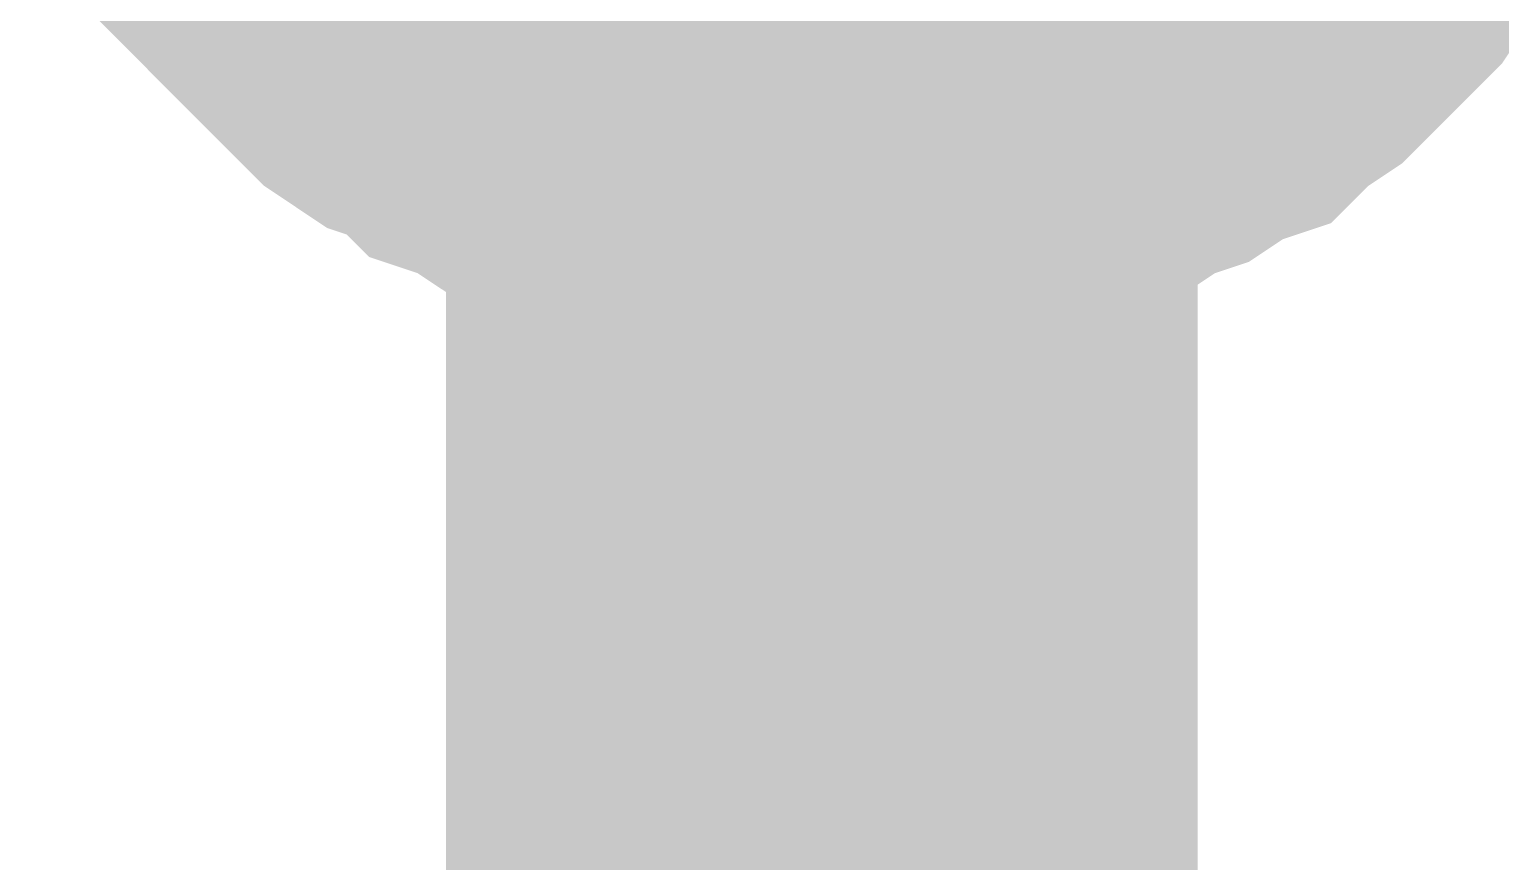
# Model space of a CAD drawing. Header units: inches. Extents: x 0 to 841, y 0 to 594.
# Drawn here: x 219.229 to 220.696, y 363.588 to 364.417 of the extents above; entities that cross this region are included whole.
import ezdxf

# ---------------------------------------------------------------- set-up
doc = ezdxf.new("R2010")
doc.units = ezdxf.units.IN
doc.layers.add('Sheet', color=255, linetype='Continuous')

msp = doc.modelspace()

# ---------------------------------------------------------------- linework, layer by layer
at = {"layer": 'Sheet'}
for points in [[(220.0191, 362.4909, 0.7493, 0.7493, 0), (220.0191, 364.9951, 0.7493, 0.7493, 0)], [(220.0191, 364.4898, 0.2997, 0.2997, 0), (219.9967, 364.4898, 0.2997, 0.2997, 0), (219.963, 364.4898, 0.2997, 0.2997, 0), (219.9405, 364.501, 0.2997, 0.2997, 0), (219.9181, 364.501, 0.2997, 0.2997, 0), (219.8956, 364.501, 0.2997, 0.2997, 0), (219.8732, 364.5123, 0.2997, 0.2997, 0), (219.8395, 364.5235, 0.2997, 0.2997, 0), (219.817, 364.5347, 0.2997, 0.2997, 0), (219.7946, 364.5347, 0.2997, 0.2997, 0), (219.7721, 364.5459, 0.2997, 0.2997, 0), (219.7609, 364.5572, 0.2997, 0.2997, 0), (219.7384, 364.5796, 0.2997, 0.2997, 0)], [(220.0191, 364.4898, 0.2997, 0.2997, 0), (219.9967, 364.4898, 0.2997, 0.2997, 0), (219.963, 364.4898, 0.2997, 0.2997, 0), (219.9405, 364.501, 0.2997, 0.2997, 0), (219.9181, 364.501, 0.2997, 0.2997, 0), (219.8956, 364.501, 0.2997, 0.2997, 0), (219.8732, 364.5123, 0.2997, 0.2997, 0), (219.8395, 364.5235, 0.2997, 0.2997, 0), (219.817, 364.5347, 0.2997, 0.2997, 0), (219.7946, 364.5347, 0.2997, 0.2997, 0), (219.7721, 364.5459, 0.2997, 0.2997, 0), (219.7609, 364.5572, 0.2997, 0.2997, 0), (219.7384, 364.5796, 0.2997, 0.2997, 0)], [(220.2999, 364.5796, 0.2997, 0.2997, 0), (220.2774, 364.5572, 0.2997, 0.2997, 0), (220.2662, 364.5459, 0.2997, 0.2997, 0), (220.2437, 364.5347, 0.2997, 0.2997, 0), (220.2213, 364.5347, 0.2997, 0.2997, 0), (220.1988, 364.5235, 0.2997, 0.2997, 0), (220.1651, 364.5123, 0.2997, 0.2997, 0), (220.1427, 364.501, 0.2997, 0.2997, 0), (220.1202, 364.501, 0.2997, 0.2997, 0), (220.0977, 364.501, 0.2997, 0.2997, 0), (220.0753, 364.4898, 0.2997, 0.2997, 0), (220.0416, 364.4898, 0.2997, 0.2997, 0), (220.0191, 364.4898, 0.2997, 0.2997, 0)], [(220.2999, 364.5796, 0.2997, 0.2997, 0), (220.2774, 364.5572, 0.2997, 0.2997, 0), (220.2662, 364.5459, 0.2997, 0.2997, 0), (220.2437, 364.5347, 0.2997, 0.2997, 0), (220.2213, 364.5347, 0.2997, 0.2997, 0), (220.1988, 364.5235, 0.2997, 0.2997, 0), (220.1651, 364.5123, 0.2997, 0.2997, 0), (220.1427, 364.501, 0.2997, 0.2997, 0), (220.1202, 364.501, 0.2997, 0.2997, 0), (220.0977, 364.501, 0.2997, 0.2997, 0), (220.0753, 364.4898, 0.2997, 0.2997, 0), (220.0416, 364.4898, 0.2997, 0.2997, 0), (220.0191, 364.4898, 0.2997, 0.2997, 0)], [(220.0191, 364.2315, 0.2997, 0.2997, 0), (219.9742, 364.2315, 0.2997, 0.2997, 0), (219.9405, 364.2315, 0.2997, 0.2997, 0), (219.9069, 364.2427, 0.2997, 0.2997, 0), (219.8619, 364.2427, 0.2997, 0.2997, 0), (219.8283, 364.254, 0.2997, 0.2997, 0), (219.7946, 364.2652, 0.2997, 0.2997, 0), (219.7497, 364.2764, 0.2997, 0.2997, 0), (219.716, 364.2877, 0.2997, 0.2997, 0), (219.6823, 364.3101, 0.2997, 0.2997, 0), (219.6486, 364.3213, 0.2997, 0.2997, 0), (219.6261, 364.3438, 0.2997, 0.2997, 0), (219.5924, 364.355, 0.2997, 0.2997, 0), (219.5588, 364.3775, 0.2997, 0.2997, 0), (219.5363, 364.4, 0.2997, 0.2997, 0), (219.5026, 364.4336, 0.2997, 0.2997, 0), (219.4802, 364.4561, 0.2997, 0.2997, 0), (219.4577, 364.4786, 0.2997, 0.2997, 0), (219.424, 364.5123, 0.2997, 0.2997, 0), (219.4016, 364.5347, 0.2997, 0.2997, 0), (219.3791, 364.5684, 0.2997, 0.2997, 0)], [(220.0191, 364.2315, 0.2997, 0.2997, 0), (219.9742, 364.2315, 0.2997, 0.2997, 0), (219.9405, 364.2315, 0.2997, 0.2997, 0), (219.9069, 364.2427, 0.2997, 0.2997, 0), (219.8619, 364.2427, 0.2997, 0.2997, 0), (219.8283, 364.254, 0.2997, 0.2997, 0), (219.7946, 364.2652, 0.2997, 0.2997, 0), (219.7497, 364.2764, 0.2997, 0.2997, 0), (219.716, 364.2877, 0.2997, 0.2997, 0), (219.6823, 364.3101, 0.2997, 0.2997, 0), (219.6486, 364.3213, 0.2997, 0.2997, 0), (219.6261, 364.3438, 0.2997, 0.2997, 0), (219.5924, 364.355, 0.2997, 0.2997, 0), (219.5588, 364.3775, 0.2997, 0.2997, 0), (219.5363, 364.4, 0.2997, 0.2997, 0), (219.5026, 364.4336, 0.2997, 0.2997, 0), (219.4802, 364.4561, 0.2997, 0.2997, 0), (219.4577, 364.4786, 0.2997, 0.2997, 0), (219.424, 364.5123, 0.2997, 0.2997, 0), (219.4016, 364.5347, 0.2997, 0.2997, 0), (219.3791, 364.5684, 0.2997, 0.2997, 0)], [(220.648, 364.5684, 0.2997, 0.2997, 0), (220.6255, 364.5347, 0.2997, 0.2997, 0), (220.603, 364.5123, 0.2997, 0.2997, 0), (220.5806, 364.4786, 0.2997, 0.2997, 0), (220.5581, 364.4561, 0.2997, 0.2997, 0), (220.5357, 364.4336, 0.2997, 0.2997, 0), (220.502, 364.4, 0.2997, 0.2997, 0), (220.4683, 364.3775, 0.2997, 0.2997, 0), (220.4458, 364.355, 0.2997, 0.2997, 0), (220.4122, 364.3438, 0.2997, 0.2997, 0), (220.3785, 364.3213, 0.2997, 0.2997, 0), (220.3448, 364.3101, 0.2997, 0.2997, 0), (220.3111, 364.2877, 0.2997, 0.2997, 0), (220.2774, 364.2764, 0.2997, 0.2997, 0), (220.2437, 364.2652, 0.2997, 0.2997, 0), (220.21, 364.254, 0.2997, 0.2997, 0), (220.1764, 364.2427, 0.2997, 0.2997, 0), (220.1314, 364.2427, 0.2997, 0.2997, 0), (220.0977, 364.2315, 0.2997, 0.2997, 0), (220.0528, 364.2315, 0.2997, 0.2997, 0), (220.0191, 364.2315, 0.2997, 0.2997, 0)], [(220.648, 364.5684, 0.2997, 0.2997, 0), (220.6255, 364.5347, 0.2997, 0.2997, 0), (220.603, 364.5123, 0.2997, 0.2997, 0), (220.5806, 364.4786, 0.2997, 0.2997, 0), (220.5581, 364.4561, 0.2997, 0.2997, 0), (220.5357, 364.4336, 0.2997, 0.2997, 0), (220.502, 364.4, 0.2997, 0.2997, 0), (220.4683, 364.3775, 0.2997, 0.2997, 0), (220.4458, 364.355, 0.2997, 0.2997, 0), (220.4122, 364.3438, 0.2997, 0.2997, 0), (220.3785, 364.3213, 0.2997, 0.2997, 0), (220.3448, 364.3101, 0.2997, 0.2997, 0), (220.3111, 364.2877, 0.2997, 0.2997, 0), (220.2774, 364.2764, 0.2997, 0.2997, 0), (220.2437, 364.2652, 0.2997, 0.2997, 0), (220.21, 364.254, 0.2997, 0.2997, 0), (220.1764, 364.2427, 0.2997, 0.2997, 0), (220.1314, 364.2427, 0.2997, 0.2997, 0), (220.0977, 364.2315, 0.2997, 0.2997, 0), (220.0528, 364.2315, 0.2997, 0.2997, 0), (220.0191, 364.2315, 0.2997, 0.2997, 0)], [(220.0191, 364.2315, 0.0991, 0.0991, 0), (219.9742, 364.2315, 0.0991, 0.0991, 0), (219.9405, 364.2315, 0.0991, 0.0991, 0), (219.9069, 364.2427, 0.0991, 0.0991, 0), (219.8619, 364.2427, 0.0991, 0.0991, 0), (219.8283, 364.254, 0.0991, 0.0991, 0), (219.7946, 364.2652, 0.0991, 0.0991, 0), (219.7497, 364.2764, 0.0991, 0.0991, 0), (219.716, 364.2877, 0.0991, 0.0991, 0), (219.6823, 364.3101, 0.0991, 0.0991, 0), (219.6486, 364.3213, 0.0991, 0.0991, 0), (219.6261, 364.3438, 0.0991, 0.0991, 0), (219.5924, 364.355, 0.0991, 0.0991, 0), (219.5588, 364.3775, 0.0991, 0.0991, 0), (219.5363, 364.4, 0.0991, 0.0991, 0), (219.5026, 364.4336, 0.0991, 0.0991, 0), (219.4802, 364.4561, 0.0991, 0.0991, 0), (219.4577, 364.4786, 0.0991, 0.0991, 0)], [(220.0191, 364.2315, 0.0991, 0.0991, 0), (219.9742, 364.2315, 0.0991, 0.0991, 0), (219.9405, 364.2315, 0.0991, 0.0991, 0), (219.9069, 364.2427, 0.0991, 0.0991, 0), (219.8619, 364.2427, 0.0991, 0.0991, 0), (219.8283, 364.254, 0.0991, 0.0991, 0), (219.7946, 364.2652, 0.0991, 0.0991, 0), (219.7497, 364.2764, 0.0991, 0.0991, 0), (219.716, 364.2877, 0.0991, 0.0991, 0), (219.6823, 364.3101, 0.0991, 0.0991, 0), (219.6486, 364.3213, 0.0991, 0.0991, 0), (219.6261, 364.3438, 0.0991, 0.0991, 0), (219.5924, 364.355, 0.0991, 0.0991, 0), (219.5588, 364.3775, 0.0991, 0.0991, 0), (219.5363, 364.4, 0.0991, 0.0991, 0), (219.5026, 364.4336, 0.0991, 0.0991, 0), (219.4802, 364.4561, 0.0991, 0.0991, 0), (219.4577, 364.4786, 0.0991, 0.0991, 0)], [(220.5806, 364.4786, 0.0991, 0.0991, 0), (220.5581, 364.4561, 0.0991, 0.0991, 0), (220.5357, 364.4336, 0.0991, 0.0991, 0), (220.502, 364.4, 0.0991, 0.0991, 0), (220.4683, 364.3775, 0.0991, 0.0991, 0), (220.4458, 364.355, 0.0991, 0.0991, 0), (220.4122, 364.3438, 0.0991, 0.0991, 0), (220.3785, 364.3213, 0.0991, 0.0991, 0), (220.3448, 364.3101, 0.0991, 0.0991, 0), (220.3111, 364.2877, 0.0991, 0.0991, 0), (220.2774, 364.2764, 0.0991, 0.0991, 0), (220.2437, 364.2652, 0.0991, 0.0991, 0), (220.21, 364.254, 0.0991, 0.0991, 0), (220.1764, 364.2427, 0.0991, 0.0991, 0), (220.1314, 364.2427, 0.0991, 0.0991, 0), (220.0977, 364.2315, 0.0991, 0.0991, 0), (220.0528, 364.2315, 0.0991, 0.0991, 0), (220.0191, 364.2315, 0.0991, 0.0991, 0)], [(220.5806, 364.4786, 0.0991, 0.0991, 0), (220.5581, 364.4561, 0.0991, 0.0991, 0), (220.5357, 364.4336, 0.0991, 0.0991, 0), (220.502, 364.4, 0.0991, 0.0991, 0), (220.4683, 364.3775, 0.0991, 0.0991, 0), (220.4458, 364.355, 0.0991, 0.0991, 0), (220.4122, 364.3438, 0.0991, 0.0991, 0), (220.3785, 364.3213, 0.0991, 0.0991, 0), (220.3448, 364.3101, 0.0991, 0.0991, 0), (220.3111, 364.2877, 0.0991, 0.0991, 0), (220.2774, 364.2764, 0.0991, 0.0991, 0), (220.2437, 364.2652, 0.0991, 0.0991, 0), (220.21, 364.254, 0.0991, 0.0991, 0), (220.1764, 364.2427, 0.0991, 0.0991, 0), (220.1314, 364.2427, 0.0991, 0.0991, 0), (220.0977, 364.2315, 0.0991, 0.0991, 0), (220.0528, 364.2315, 0.0991, 0.0991, 0), (220.0191, 364.2315, 0.0991, 0.0991, 0)]]:
    msp.add_lwpolyline(points, format="xyseb", dxfattribs=at)

doc.saveas('drawing.dxf')
